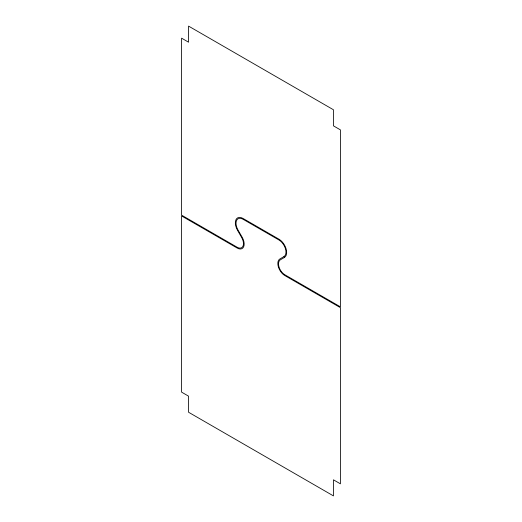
<?xml version="1.0" encoding="UTF-8"?>
<svg xmlns="http://www.w3.org/2000/svg" width="522" height="522" viewBox="0 0 522 522"><rect width="100%" height="100%" fill="white"/><g stroke="black" fill="none" stroke-linecap="round" stroke-linejoin="round"><path stroke-width="0.78" d="M283.942 256.602L279.857 258.958A9.853 5.69 60 0 0 278.35 266.853A9.853 5.69 60 0 0 284.784 275.538L340.422 307.66L340.422 483.835L333.454 479.809L333.454 495.9L188.546 412.236L188.546 396.146L181.578 392.126L181.578 215.951L237.216 248.074A9.853 5.69 60 0 0 243.65 246.821A9.853 5.69 60 0 0 242.143 237.184L238.058 230.117A9.853 5.69 60 0 1 236.551 220.473A9.853 5.69 60 0 1 242.984 219.227L279.016 240.029A9.853 5.69 60 0 1 285.449 248.707A9.853 5.69 60 0 1 283.942 256.602M284.431 257.457L280.353 259.812A8.867 5.122 60 0 0 278.996 266.918A8.867 5.122 60 0 0 284.784 274.735L340.422 306.851L340.422 129.874L333.454 125.854L333.454 109.764L188.546 26.1L188.546 42.191L181.578 38.165L181.578 215.149L237.216 247.265A8.867 5.122 60 0 0 243.004 246.143A8.867 5.122 60 0 0 241.647 237.471L237.569 230.398A10.838 6.257 60 0 1 235.905 219.795A10.838 6.257 60 0 1 242.984 218.424L279.016 239.22A10.838 6.257 60 0 1 286.095 248.772A10.838 6.257 60 0 1 284.431 257.457"/></g></svg>
